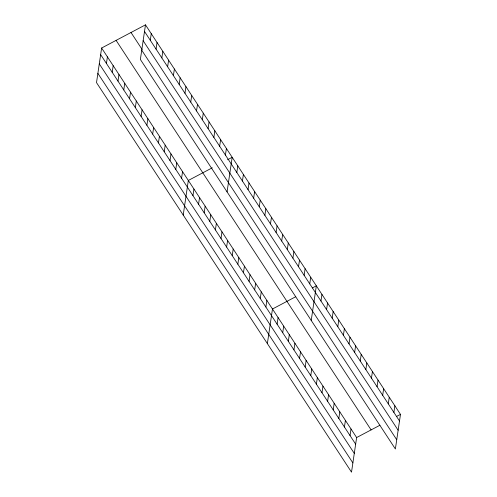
<?xml version="1.0" encoding="UTF-8"?>
<svg xmlns="http://www.w3.org/2000/svg" width="497" height="497" viewBox="0 0 497 497"><rect width="100%" height="100%" fill="white"/><g stroke="black" fill="none" stroke-linecap="round" stroke-linejoin="round"><path stroke-width="0.75" d="M101.624 48.016L96.517 82.62L351.516 472.15L356.629 437.546L101.624 48.016L145.484 24.85L400.483 414.38L395.376 448.984L140.371 59.454L145.484 24.85M106.433 63.454L107.408 56.844M112.21 72.282L113.186 65.672M117.988 81.11L118.963 74.507M123.772 89.945L124.747 83.334M129.549 98.773L130.525 92.162M135.333 107.6L136.308 100.99M150.287 40.288L151.262 33.678M141.111 116.428L142.086 109.825M156.064 49.116L157.04 42.506M146.888 125.256L147.864 118.653M161.848 57.944L162.823 51.34M152.672 134.091L153.648 127.48M167.626 66.778L168.601 60.168M158.45 142.919L159.425 136.308M173.41 75.606L174.385 68.996M164.234 151.747L165.209 145.136M179.187 84.434L180.162 77.824M170.011 160.574L170.987 153.971M184.965 93.262L185.94 86.658M175.789 169.409L176.764 162.799M190.749 102.096L191.724 95.486M181.573 178.237L182.548 171.627M196.526 110.924L197.502 104.314M183.219 215.058L188.326 180.454L212.287 167.8M202.304 119.752L203.285 113.142M192.96 195.632L193.936 189.028M208.088 128.58L209.063 121.976M198.57 204.205L199.545 197.595M213.865 137.408L214.841 130.804M204.18 212.772L205.155 206.168M219.649 146.242L220.625 139.632M209.79 221.345L210.765 214.735M225.427 155.07L226.402 148.46M215.4 229.912L216.375 223.308M227.073 191.892L232.18 157.288L227.576 159.723M221.01 238.485L221.985 231.875M236.814 172.471L237.79 165.861M226.62 247.052L227.595 240.442M242.424 181.038L243.406 174.428M232.229 255.626L233.205 249.016M248.034 189.605L249.016 183.002M237.839 264.193L238.815 257.583M253.644 198.179L254.626 191.569M243.449 272.76L244.425 266.156M259.26 206.746L260.235 200.142M249.059 281.333L250.034 274.723M264.87 215.319L265.845 208.709M254.669 289.9L255.644 283.296M270.48 223.886L271.455 217.276M260.279 298.473L261.254 291.863M276.09 232.459L277.065 225.849M265.889 307.04L266.864 300.43M281.7 241.026L282.675 234.416M267.367 343.607L272.474 309.004L295.758 296.703M287.309 249.593L288.285 242.99M277.109 324.181L278.084 317.571M292.919 258.167L293.895 251.557M282.718 332.748L283.694 326.144M298.529 266.734L299.505 260.13M288.328 341.321L289.31 334.711M304.139 275.307L305.115 268.697M293.938 349.888L294.92 343.284M309.749 283.874L310.724 277.264M299.548 358.461L300.53 351.851M311.221 320.441L316.334 285.837L312.383 287.925M305.164 367.028L306.14 360.418M320.969 301.014L321.944 294.404M310.774 375.602L311.749 368.991M326.579 309.581L327.554 302.977M316.384 384.169L317.359 377.558M332.189 318.155L333.164 311.544M321.994 392.736L322.969 386.132M337.798 326.722L338.774 320.118M327.604 401.309L328.579 394.699M343.408 335.295L344.384 328.685M333.214 409.876L334.189 403.272M349.018 343.862L349.994 337.252M338.824 418.449L339.799 411.839M354.628 352.435L355.603 345.825M344.433 427.016L345.409 420.406M360.238 361.002L361.213 354.392M350.043 435.589L351.019 428.979M365.848 369.569L366.823 362.965M371.458 378.142L372.433 371.532M377.068 386.709L378.043 380.106M382.678 395.283L383.653 388.673M388.287 403.85L389.263 397.246M393.897 412.423L394.873 405.813M356.629 437.546L379.913 425.252M396.538 416.467L400.483 414.38M144.509 31.46L399.507 420.99M143.142 40.698L398.14 430.228M131.009 32.498L142.154 49.52M141.738 50.216L396.736 439.746M116.099 40.369L371.097 429.905M100.649 54.627L355.653 444.156M99.288 63.864L354.286 453.394M97.878 73.382L352.882 462.912"/></g></svg>
